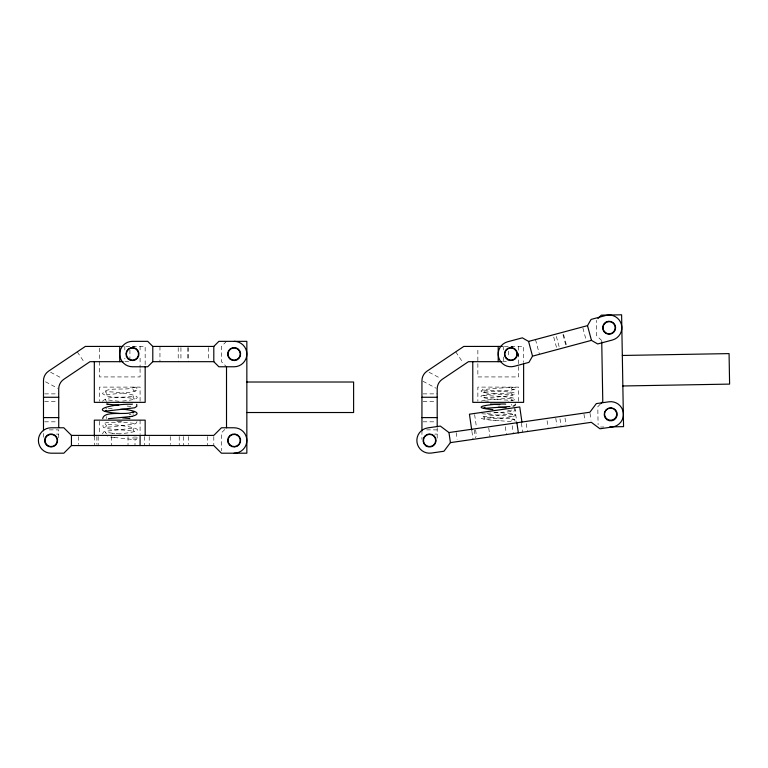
<?xml version="1.0" encoding="UTF-8"?>
<svg xmlns="http://www.w3.org/2000/svg" width="768" height="768" viewBox="0 0 768 768"><rect width="100%" height="100%" fill="white"/><g stroke="black" fill="none" stroke-linecap="round" stroke-linejoin="round"><path stroke-width="0.58" stroke-dasharray="3.84 2.88" d="M137.021 421.642L135.792 423.648L133.45 424.32L105.216 427.478L106.522 425.76L105.264 424.003C115.574 424.646 162.221 429.389 119.914 433.853M102.461 433.862L103.718 431.875L106.07 431.222L134.237 428.074L132.97 429.821L134.256 431.549C125.453 429.178 112.915 430.666 103.296 427.402C100.08 419.203 118.963 423.936 122.256 421.469M511.469 404.237L511.718 405.245M102.451 401.251C109.286 394.531 123.754 398.938 132.864 395.933L134.16 395.568L132.96 397.363L134.333 399.014C124.33 395.645 110.928 399.773 102.499 393.619C106.637 386.083 125.059 390.941 132.854 387.792L134.15 387.437L133.498 387.782M106.224 418.646L106.272 416.621M515.194 421.315C514.464 416.4 504.576 419.683 500.976 418.147M600.288 404.16L597.792 406.752L598.099 424.694M226.512 341.347L221.424 346.426L221.424 361.68L226.512 366.768M224.813 429.466L221.424 432.854L221.424 450.797M136.493 390.49L131.53 392.054L105.149 394.954L106.531 393.312L105.331 391.498L106.627 391.862C120.71 391.421 159.456 397.882 119.914 401.309M511.949 387.552C510.048 389.558 514.742 390.787 515.424 388.723C516.144 386.045 510.25 387.907 512.602 387.322L511.306 387.562C465.926 389.146 475.92 393.715 512.784 394.973L511.411 393.878L512.611 392.698L511.325 392.938C466.157 394.474 475.402 398.966 512.774 400.33L511.411 399.235L512.63 398.054L484.579 400.118L481.219 401.174M514.944 389.338L509.981 390.374L484.272 392.141L484.934 390.854L483.792 390.01L485.078 390.25C530.467 391.757 520.493 396.422 483.619 397.651L484.982 396.557L483.773 395.376L486.595 395.77C489.274 395.626 532.022 397.565 508.09 401.261M482.256 389.789L482.746 389.674M486.922 413.328L513.062 411.514L515.222 410.573L514.858 408.97M490.896 417.562L483.696 416.832L484.973 417.984L483.696 419.126C502.301 418.915 539.347 414.413 493.075 412.32M600.461 427.046L603.926 426.979M125.914 346.426L145.162 346.426L145.162 365.462M504.374 346.426L523.622 346.426L523.622 361.901M128.717 361.68L124.829 361.68L124.829 358.157M502.589 361.68L508.368 361.68M44.659 393.869L58.733 393.869M423.11 393.869L437.194 393.869M44.659 401.482L57.562 401.482M423.11 401.482L436.013 401.482M44.659 421.814L57.562 421.814M423.11 421.814L436.013 421.814M49.354 429.878L58.733 429.878L58.733 440.486M426.634 429.878L437.194 429.878M56.39 434.093L58.733 434.093M434.842 434.093L437.194 434.093M501.072 418.147L493.066 417.696M495.331 420.49L500.717 420.787M492.71 420.336L495.427 420.49M500.621 420.787L512.016 421.661M481.747 413.702L512.707 416.438L511.421 415.306L512.698 414.144C507.677 414.605 458.918 416.794 492.893 420.346M490.627 417.542L493.248 417.706M488.477 401.29L483.763 400.742L484.742 401.242M507.648 410.496L512.736 411.072L511.421 409.939M119.021 401.29L105.322 399.629L106.531 401.414M116.957 421.421L134.285 423.418L132.97 421.699M119.914 433.901L114.614 433.44M114.259 437.453L134.227 439.67L133.555 439.382M112.176 433.219L114.797 433.459M114.442 437.462L107.645 436.752M127.085 406.042L132.547 406.704M112.214 408.816L105.974 407.971M112.435 433.238L105.235 432.144L106.522 433.882M129.216 414.394L131.05 414.614M514.886 419.712C513.754 418.771 510.672 419.578 511.699 421.334M429.053 372.24L440.237 378.202M422.957 381.245L436.176 388.282M50.602 372.24L61.786 378.202M45.514 381.782L57.715 388.282M105.782 407.962L106.474 408.998M601.718 340.579L596.544 335.587L596.285 320.333M455.722 351.859L462.922 362.573M77.27 351.859L84.47 362.573M133.267 414.586L132.96 413.578M582.902 328.08L585.936 339.418M563.558 334.483L566.899 346.944M562.982 334.637L566.016 345.965M556.368 336.403L559.411 347.741M553.738 337.114L557.078 349.574M535.498 339.571L539.443 354.307M590.026 413.366L590.995 420.077M583.987 414.23L584.957 420.941M565.027 418.109L565.997 424.819M559.997 418.829L561.12 426.662M555.802 418.291L556.771 425.002M547.094 420.691L548.064 427.402M526.282 423.696L527.405 431.52M521.434 423.245L522.72 432.192M514.723 407.664L516.73 421.603M512.189 425.722L513.322 433.546M505.296 426.72L506.419 434.544M488.736 427.958L490.022 436.906M474.634 414.624L476.477 427.402M475.594 429.85L476.563 436.56M474.288 430.042L475.421 437.866M471.907 431.347L473.059 439.354M456.173 432.653L457.142 439.363M518.534 346.426L518.534 376.934L477.859 376.934L477.859 347.597M518.534 401.174L518.534 387.101L477.859 387.101L477.859 401.174M508.368 351.12L508.368 356.986M503.28 346.426L503.28 349.949M503.28 356.986L503.28 361.68M437.194 427.622L437.194 440.486M421.939 430.704L421.939 439.421M213.802 436.531L213.802 445.565M208.714 347.597L208.714 360.509M207.696 436.531L207.696 445.565M188.381 347.597L188.381 361.68M188.381 436.531L188.381 444.432M187.776 347.597L187.776 360.509M183.293 436.531L183.293 445.565M180.931 347.597L180.931 360.509M179.222 436.531L179.222 445.565M178.214 347.597L178.214 361.68M170.266 436.531L170.266 444.432M159.955 346.426L159.955 361.68M149.232 436.531L149.232 445.565M144.499 436.531L144.499 445.565M140.083 346.426L140.083 349.949M140.083 358.157L140.083 367.546M140.083 368.717L140.083 376.934L99.408 376.934L99.408 347.597M140.083 401.174L140.083 387.101L99.408 387.101L99.408 401.174M140.083 420.144L140.083 434.227M134.995 436.531L134.995 445.565M129.917 349.949L129.917 360.509M128.026 436.531L128.026 445.565M124.829 346.426L124.829 349.949M111.456 436.531L111.456 445.565M99.408 421.315L99.408 434.227M98.189 436.531L98.189 445.565M96.864 436.531L96.864 444.432M94.32 436.32L94.32 445.565M78.566 436.531L78.566 444.432M43.488 433.411L43.488 439.421M136.742 436.925A2.026 2.016 -45.7 0 1 136.291 439.478A2.026 2.016 -45.7 0 1 133.699 439.498A2.026 2.016 -45.7 0 1 133.248 436.944M510.912 346.426A7.622 7.622 0 0 1 512.88 346.685M518.534 354.058A7.622 7.622 0 0 1 518.275 356.026M132.451 346.426A7.622 7.622 0 0 1 134.429 346.685M484.531 391.987L483.61 392.285L484.531 391.987M132.979 389.222A2.026 2.016 45.7 0 0 136.099 390.835A2.026 2.016 45.7 0 0 135.907 387.341A2.026 2.016 45.7 0 0 132.979 389.222"/><path stroke-width="1.15" d="M484.973 407.261L483.648 408.394L509.942 406.483M532.522 356.16L528.931 362.381L514.195 366.326A12.71 12.71 0 0 1 498.634 357.341A12.71 12.71 0 0 1 507.619 341.779L522.355 337.834L528.576 341.424L587.51 325.632L591.101 319.411L605.837 315.456A12.71 12.71 0 0 1 621.398 324.451A12.71 12.71 0 0 1 612.413 340.013L597.677 343.958L591.456 340.368L532.522 356.16L528.576 341.424M133.21 412.57L134.189 411.821L131.366 412.426C126.144 415.267 103.834 410.371 102.71 418.589M450.413 442.618L443.952 451.248L431.376 453.062A12.71 12.71 0 0 1 416.986 442.291A12.71 12.71 0 0 1 427.747 427.901L440.333 426.086L448.963 432.547L589.862 412.243L596.323 403.613L608.909 401.798A12.71 12.71 0 0 1 623.299 412.57A12.71 12.71 0 0 1 612.528 426.96L599.952 428.774L591.312 422.314L450.413 442.618L448.963 432.547M106.224 410.525L105.178 411.206L134.64 407.798L136.8 406.349L136.723 404.342M597.946 318.614L601.277 315.158L621.61 314.803L623.558 426.643L609.696 426.883M601.123 403.306L602.784 401.578L601.738 341.779M234.134 341.347A12.71 12.71 0 0 1 246.845 354.058A12.71 12.71 0 0 1 234.134 366.768L218.88 366.768L213.802 361.68L152.794 361.68L147.706 366.768L132.451 366.768A12.71 12.71 0 0 1 119.741 354.058A12.71 12.71 0 0 1 132.451 341.347L147.706 341.347L152.794 346.426L213.802 346.426L218.88 341.347L246.845 341.347L246.845 453.197L221.424 453.197L213.802 445.565L71.443 445.565L63.821 453.197L51.11 453.197A12.71 12.71 0 0 1 38.4 440.486A12.71 12.71 0 0 1 51.11 427.776L63.821 427.776L71.443 435.398L213.802 435.398L221.424 427.776L234.134 427.776A12.71 12.71 0 0 1 246.845 440.486A12.71 12.71 0 0 1 234.134 453.197M513.082 406.138L514.934 405.475L515.395 404.179M132.422 404.131L131.347 404.294C116.208 403.517 81.504 410.515 119.578 413.51M131.491 416.458C147.523 412.454 124.243 408.384 119.914 409.498M108.442 418.685L129.955 416.64M129.619 416.688L131.894 416.41M505.738 404.122C498.01 403.277 463.354 406.944 492.874 409.613M622.32 355.469L729.072 353.606L729.6 384.106L622.848 385.978M122.899 346.426L85.344 346.426L48.566 371.155A11.501 11.501 0 0 0 43.488 380.707L43.488 430.704M502.406 346.426L463.795 346.426L427.018 371.155A11.501 11.501 0 0 0 421.939 380.707L421.939 430.704M123.034 361.68L90 361.68L63.821 379.286A11.501 11.501 0 0 0 58.733 388.829L58.733 427.45M501.485 361.68L468.451 361.68L442.272 379.286A11.501 11.501 0 0 0 437.194 388.829L437.194 426.49M246.845 382.013L353.606 382.013L353.606 412.522L246.845 412.522M43.488 397.267L58.733 397.267M421.939 397.267L437.194 397.267M43.488 417.6L58.733 417.6M421.939 417.6L437.194 417.6M499.766 404.63L490.483 404.093M498.365 407.251L506.131 407.712M118.704 405.293L107.578 404.189M122.602 417.859L129.898 418.55M106.454 404.026L107.981 404.246M587.51 325.632L591.456 340.368M521.933 422.035L519.754 406.944L469.44 414.192L471.744 430.205M516.902 422.765L518.352 432.826M523.622 363.091L523.622 402.355L472.781 402.355L472.781 361.68M498.202 346.426L498.202 361.68M226.512 366.768L226.512 427.776M213.802 346.426L213.802 361.68M152.794 346.426L152.794 361.68M145.162 366.653L145.162 402.355L94.32 402.355L94.32 361.68M145.162 435.398L145.162 420.144L94.32 420.144L94.32 436.32M140.083 435.398L140.083 445.565M119.741 346.426L119.741 361.68M71.443 435.398L71.443 445.565M604.886 332.122A6.106 6.106 0 0 0 615.043 329.213A6.106 6.106 0 0 0 607.44 321.869A6.106 6.106 0 0 0 604.886 332.122M606.394 418.541A6.106 6.106 0 0 0 616.55 415.632A6.106 6.106 0 0 0 608.947 408.288A6.106 6.106 0 0 0 606.394 418.541M426.509 445.766A6.106 6.106 0 0 0 435.667 440.486A6.106 6.106 0 0 0 426.509 435.197A6.106 6.106 0 0 0 426.509 445.766M506.592 358.368A6.106 6.106 0 0 0 516.797 355.632A6.106 6.106 0 0 0 509.328 348.163A6.106 6.106 0 0 0 506.592 358.368M425.664 445.69A6.509 6.509 0 0 0 436.022 441.254A6.509 6.509 0 0 0 426.998 434.506A6.509 6.509 0 0 0 425.664 445.69M606.816 419.587A6.509 6.509 0 0 0 617.174 415.152A6.509 6.509 0 0 0 608.15 408.394A6.509 6.509 0 0 0 606.816 419.587M605.866 333.37A6.509 6.509 0 0 0 615.629 327.734A6.509 6.509 0 0 0 605.866 322.099A6.509 6.509 0 0 0 605.866 333.37M507.658 359.693A6.509 6.509 0 0 0 517.411 354.058A6.509 6.509 0 0 0 507.658 348.422A6.509 6.509 0 0 0 507.658 359.693M48.058 445.766A6.106 6.106 0 0 0 57.206 440.486A6.106 6.106 0 0 0 48.058 435.197A6.106 6.106 0 0 0 48.058 445.766M128.141 358.368A6.106 6.106 0 0 0 138.346 355.632A6.106 6.106 0 0 0 130.877 348.163A6.106 6.106 0 0 0 128.141 358.368M229.536 358.656A6.509 6.509 0 0 0 240.422 355.738A6.509 6.509 0 0 0 232.454 347.77A6.509 6.509 0 0 0 229.536 358.656M127.853 358.656A6.509 6.509 0 0 0 138.739 355.738A6.509 6.509 0 0 0 130.771 347.77A6.509 6.509 0 0 0 127.853 358.656M231.082 359.338A6.106 6.106 0 0 0 240.24 354.058A6.106 6.106 0 0 0 231.082 348.768A6.106 6.106 0 0 0 231.082 359.338M229.824 444.797A6.106 6.106 0 0 0 240.029 442.061A6.106 6.106 0 0 0 232.56 434.592A6.106 6.106 0 0 0 229.824 444.797M46.512 445.085A6.509 6.509 0 0 0 57.398 442.166A6.509 6.509 0 0 0 49.43 434.198A6.509 6.509 0 0 0 46.512 445.085M229.536 445.085A6.509 6.509 0 0 0 240.422 442.166A6.509 6.509 0 0 0 232.454 434.198A6.509 6.509 0 0 0 229.536 445.085"/></g></svg>
